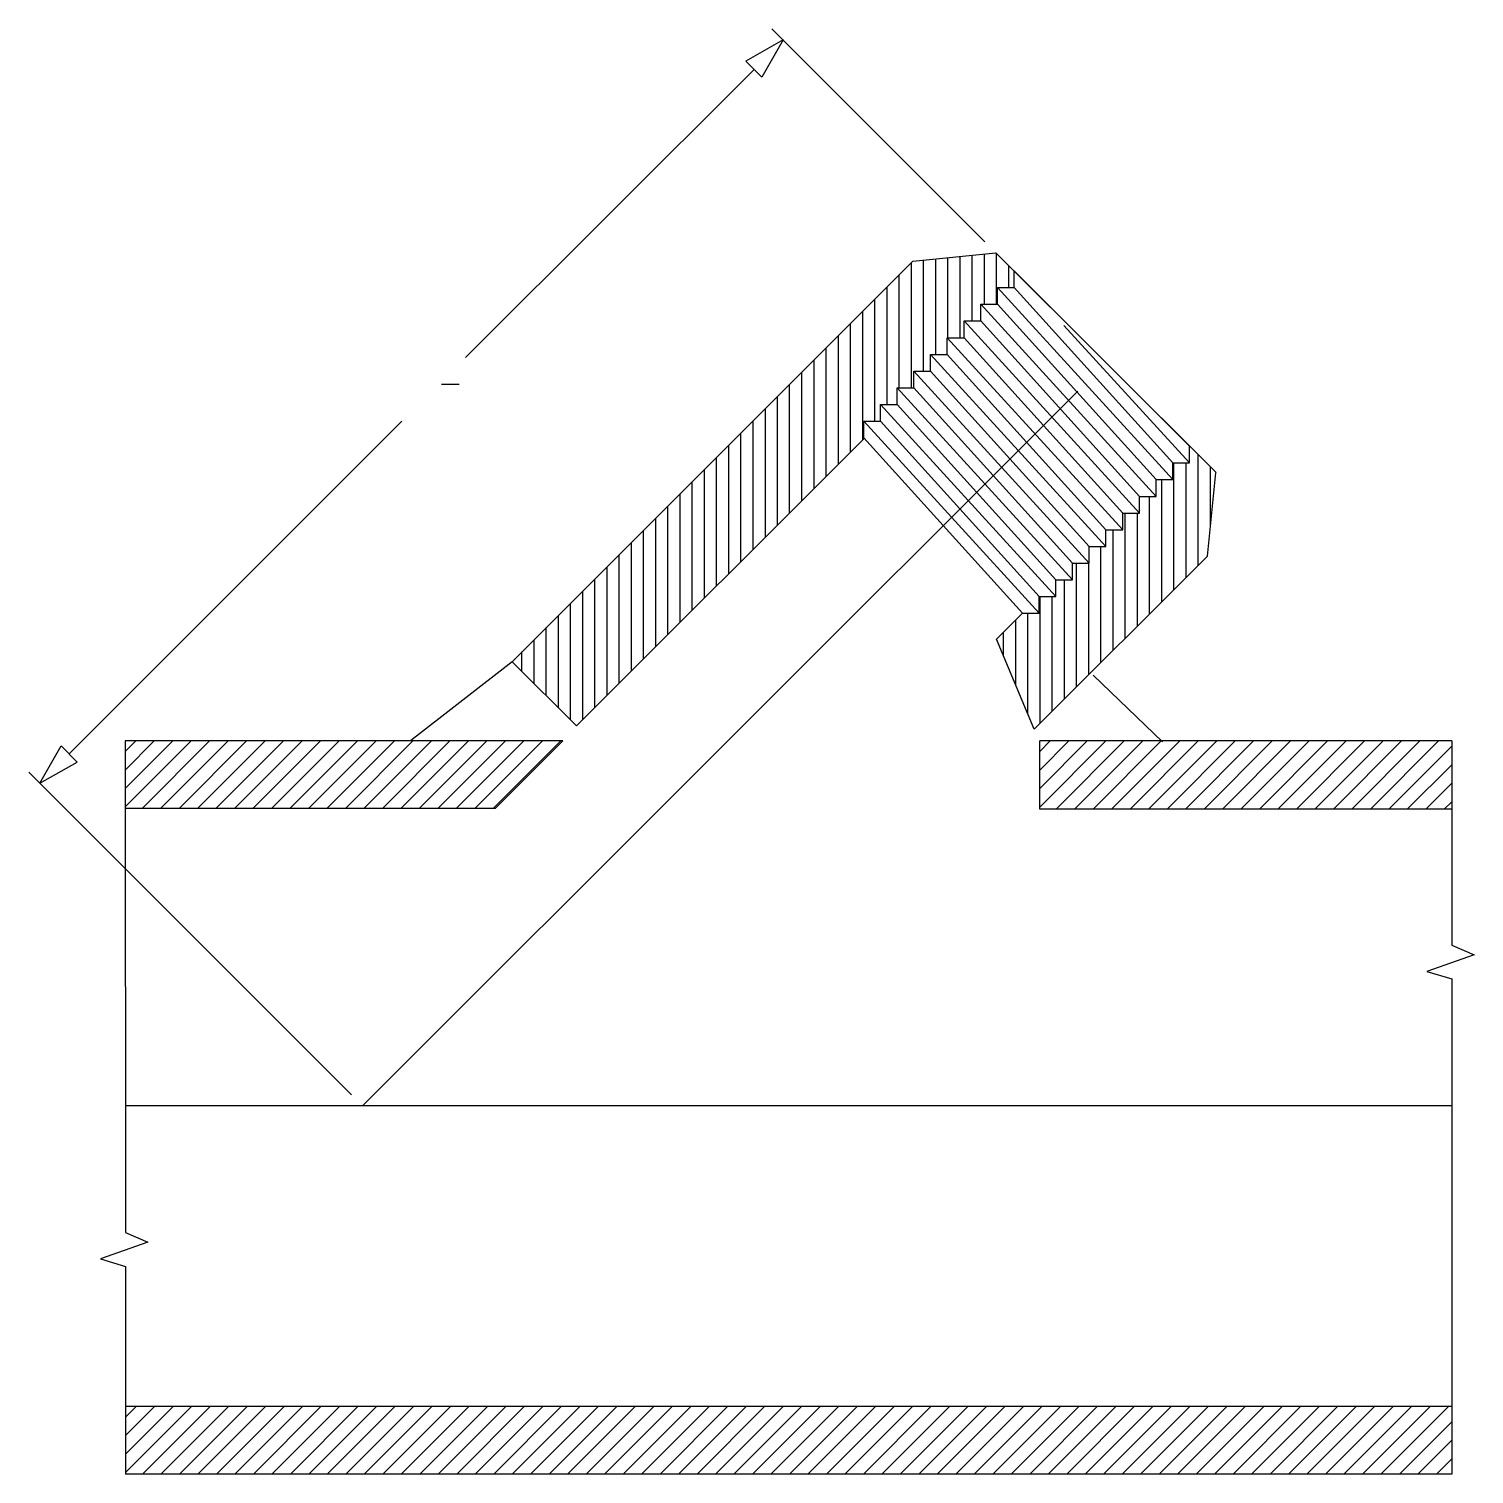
# Model space of a CAD drawing. Extents: x 490 to 1319, y 224 to 1053.
import ezdxf

# ---------------------------------------------------------------- set-up
doc = ezdxf.new("R2010")
doc.units = 0
doc.header["$MEASUREMENT"] = 0
doc.layers.add('1', color=7, linetype='CONTINUOUS')

msp = doc.modelspace()

# ---------------------------------------------------------------- linework, layer by layer
at = {"layer": '1', "color": 3, "linetype": 'Continuous'}
for p, q in [((922.95, 1046.57), (901.54, 1034.44)), ((922.95, 1046.57), (910.81, 1025.17)), ((1038.66, 930.83), (916.58, 1052.94)), ((740.77, 864.3), (906.26, 1029.73)), ((901.54, 1034.44), (910.81, 1025.17)), ((513.31, 636.9), (704.24, 827.78)), ((496.54, 620.14), (508.67, 641.54)), ((508.67, 641.54), (517.94, 632.27)), ((496.54, 620.14), (517.94, 632.27)), ((675.28, 441.32), (490.17, 626.5))]:
    msp.add_line(p, q, dxfattribs=at)
at = {"layer": '1', "color": 7, "linetype": 'Continuous'}
for p, q in [((997.37, 919.6), (1045.02, 924.47)), ((1171.38, 798.37), (1045.02, 924.47)), ((767.52, 689.84), (997.39, 919.6)), ((1156.16, 813.46), (1055.52, 914.09)), ((1055.52, 904.51), (1055.52, 914.09)), ((1045.94, 904.51), (1055.52, 904.51)), ((1045.94, 894.92), (1045.94, 904.51)), ((1055.52, 904.51), (1146.58, 803.87)), ((1036.35, 894.92), (1045.94, 894.92)), ((1036.35, 885.34), (1036.35, 894.92)), ((1136.99, 794.29), (1045.94, 894.92)), ((1026.77, 875.76), (1026.77, 885.34)), ((1026.77, 885.34), (1036.35, 885.34)), ((1036.35, 885.34), (1127.41, 784.7)), ((1017.19, 875.76), (1026.77, 875.76)), ((1017.19, 866.17), (1017.19, 875.76)), ((1117.82, 775.12), (1026.77, 875.76)), ((1007.6, 866.17), (1017.19, 866.17)), ((1007.6, 856.59), (1007.6, 866.17)), ((1017.19, 866.17), (1108.24, 765.53)), ((998.02, 847), (998.02, 856.59)), ((998.02, 856.59), (1007.6, 856.59)), ((1098.65, 755.95), (1007.6, 856.59)), ((988.43, 847), (998.02, 847)), ((988.43, 837.42), (988.43, 847)), ((998.02, 847), (1089.07, 746.37)), ((978.85, 827.83), (978.85, 837.42)), ((978.85, 837.42), (988.43, 837.42)), ((1079.48, 736.78), (988.43, 837.42)), ((1079.48, 736.78), (988.43, 837.42)), ((969.26, 818.25), (969.26, 827.83)), ((969.26, 827.83), (978.85, 827.83)), ((978.85, 827.83), (1069.9, 727.2)), ((804.48, 652.96), (969.32, 817.72)), ((1060.32, 717.61), (969.26, 818.25)), ((1156.16, 803.87), (1156.16, 813.46)), ((1146.58, 794.29), (1146.58, 803.87)), ((1146.58, 803.87), (1156.16, 803.87)), ((1166.4, 750.48), (1171.3, 798.13)), ((1136.99, 794.29), (1146.58, 794.29)), ((1136.99, 784.7), (1136.99, 794.29)), ((1127.41, 784.7), (1136.99, 784.7)), ((1127.41, 775.12), (1127.41, 784.7)), ((1117.82, 775.12), (1127.41, 775.12)), ((1117.82, 765.53), (1117.82, 775.12)), ((1108.24, 765.53), (1117.82, 765.53)), ((1108.24, 755.95), (1108.24, 765.53)), ((1098.65, 755.95), (1108.24, 755.95)), ((1098.65, 746.37), (1098.65, 755.95)), ((1067.07, 651.19), (1166.4, 750.48)), ((1089.07, 746.37), (1098.65, 746.37)), ((1089.07, 736.78), (1089.07, 746.37)), ((1079.48, 727.2), (1079.48, 736.78)), ((1079.48, 736.78), (1089.07, 736.78)), ((1079.48, 736.78), (1089.07, 736.78)), ((1069.9, 727.2), (1079.48, 727.2)), ((1069.9, 717.61), (1069.9, 727.2)), ((1045.49, 702.8), (1060.32, 717.61)), ((1060.32, 717.61), (1069.9, 717.61)), ((1067.07, 651.19), (1045.49, 702.8)), ((804.48, 652.96), (767.52, 689.84)), ((545.4, 644.34), (545.53, 362.26)), ((796.49, 644.34), (545.4, 644.34)), ((739.53, 644.34), (545.4, 644.34)), ((757.68, 605.54), (796.49, 644.34)), ((1306.61, 644.34), (1070.21, 644.34)), ((1070.21, 605.25), (1070.21, 644.34)), ((1306.61, 644.34), (1306.61, 527.22)), ((757.68, 605.54), (545.43, 605.54)), ((1306.61, 605.25), (1070.21, 605.25)), ((1306.61, 527.22), (1319.47, 521.71)), ((1319.47, 521.71), (1292.27, 512.11)), ((1292.27, 512.11), (1306.61, 507.81)), ((1306.61, 507.81), (1306.61, 223.66)), ((558.39, 356.75), (531.19, 347.15)), ((545.53, 362.26), (558.39, 356.75)), ((531.19, 347.15), (545.55, 342.84)), ((545.55, 342.84), (545.66, 223.66)), ((1306.61, 262.46), (545.64, 262.46)), ((1306.62, 223.66), (545.66, 223.66))]:
    msp.add_line(p, q, dxfattribs=at)
at = {"layer": '1', "color": 4, "linetype": 'Continuous'}
for p, q in [((1010.53, 866.17), (1010.53, 920.94)), ((1017.51, 875.76), (1017.51, 921.66)), ((1024.49, 875.76), (1024.49, 922.37)), ((1031.48, 885.34), (1031.48, 923.08)), ((1038.46, 894.92), (1038.46, 923.8)), ((1045.44, 894.92), (1045.44, 924.04)), ((996.56, 847), (996.56, 918.77)), ((1003.54, 856.59), (1003.54, 920.23)), ((1052.43, 904.51), (1052.43, 917.07)), ((982.59, 837.42), (982.59, 904.81)), ((989.58, 847), (989.58, 911.79)), ((1045.94, 904.51), (1146.58, 794.29)), ((975.61, 827.83), (975.61, 897.83)), ((968.62, 817.03), (968.62, 890.85)), ((1036.35, 894.92), (1136.99, 784.7)), ((961.64, 810.05), (961.64, 883.87)), ((1026.77, 885.34), (1127.41, 775.12)), ((1084.06, 882.84), (1156.16, 803.87)), ((954.66, 803.07), (954.66, 876.89)), ((1017.19, 875.76), (1117.82, 765.53)), ((940.69, 789.11), (940.69, 862.93)), ((947.67, 796.09), (947.67, 869.91)), ((1007.6, 866.17), (1108.24, 755.95)), ((933.71, 782.13), (933.71, 855.95)), ((998.02, 856.59), (1098.65, 746.37)), ((926.72, 775.15), (926.72, 848.97)), ((988.43, 847), (1089.07, 736.78)), ((681.64, 434.96), (1092.02, 845.15)), ((919.74, 768.17), (919.74, 841.99)), ((912.76, 761.18), (912.76, 835.01)), ((978.85, 837.42), (1079.48, 727.2)), ((898.79, 747.22), (898.79, 821.04)), ((905.77, 754.2), (905.77, 828.03)), ((969.26, 827.83), (1069.9, 717.61)), ((891.8, 740.24), (891.8, 814.06)), ((884.82, 733.26), (884.82, 807.08)), ((1161.22, 745.3), (1161.22, 808.51)), ((877.84, 726.28), (877.84, 800.1)), ((1147.25, 731.33), (1147.25, 803.87)), ((1154.23, 738.32), (1154.23, 803.87)), ((1168.2, 767.97), (1168.2, 801.54)), ((870.85, 719.3), (870.85, 793.12)), ((1140.26, 724.35), (1140.26, 794.29)), ((863.87, 712.32), (863.87, 786.14)), ((1133.28, 717.37), (1133.28, 784.7)), ((849.9, 698.36), (849.9, 772.18)), ((856.89, 705.34), (856.89, 779.16)), ((1119.31, 703.41), (1119.31, 775.12)), ((1126.3, 710.39), (1126.3, 775.12)), ((842.92, 691.38), (842.92, 765.2)), ((1112.33, 696.43), (1112.33, 765.53)), ((835.94, 684.4), (835.94, 758.22)), ((1105.35, 689.45), (1105.35, 755.95)), ((828.95, 677.42), (828.95, 751.24)), ((1091.38, 675.49), (1091.38, 746.37)), ((1098.36, 682.47), (1098.36, 746.37)), ((821.97, 670.44), (821.97, 744.26)), ((808, 656.48), (808, 730.3)), ((814.98, 663.46), (814.98, 737.28)), ((1084.4, 668.51), (1084.4, 736.78)), ((801.02, 656.41), (801.02, 723.32)), ((1070.43, 654.55), (1070.43, 727.2)), ((1077.41, 661.53), (1077.41, 727.2)), ((794.03, 663.38), (794.03, 716.34)), ((1056.46, 676.57), (1056.46, 713.76)), ((1063.45, 659.86), (1063.45, 717.61)), ((787.05, 670.35), (787.05, 709.36)), ((1049.48, 693.27), (1049.48, 706.78)), ((780.07, 677.32), (780.07, 702.38)), ((767.52, 689.84), (709.23, 644.34)), ((773.08, 684.29), (773.08, 695.4)), ((1100.93, 682.19), (1140.65, 643.77)), ((545.4, 638.26), (551.47, 644.34)), ((545.41, 627.66), (562.08, 644.34)), ((545.41, 617.06), (572.69, 644.34)), ((545.42, 606.46), (583.29, 644.34)), ((555.11, 605.54), (593.9, 644.34)), ((565.71, 605.54), (604.51, 644.34)), ((576.32, 605.54), (615.11, 644.34)), ((586.93, 605.54), (625.72, 644.34)), ((597.53, 605.54), (636.33, 644.34)), ((608.14, 605.54), (646.93, 644.34)), ((618.75, 605.54), (657.54, 644.34)), ((629.35, 605.54), (668.15, 644.34)), ((639.96, 605.54), (678.75, 644.34)), ((650.57, 605.54), (689.36, 644.34)), ((661.17, 605.54), (699.97, 644.34)), ((671.78, 605.54), (710.57, 644.34)), ((682.39, 605.54), (721.18, 644.34)), ((692.99, 605.54), (731.79, 644.34)), ((703.6, 605.54), (742.39, 644.34)), ((714.21, 605.54), (753, 644.34)), ((724.81, 605.54), (763.61, 644.34)), ((735.42, 605.54), (774.21, 644.34)), ((746.03, 605.54), (784.82, 644.34)), ((756.63, 605.54), (795.43, 644.34)), ((1070.21, 638.26), (1076.29, 644.34)), ((1070.21, 627.65), (1086.9, 644.34)), ((1070.21, 617.05), (1097.5, 644.34)), ((1070.21, 606.44), (1108.11, 644.34)), ((1079.63, 605.25), (1118.72, 644.34)), ((1090.23, 605.25), (1129.32, 644.34)), ((1100.84, 605.25), (1139.93, 644.34)), ((1111.45, 605.25), (1150.54, 644.34)), ((1122.05, 605.25), (1161.14, 644.34)), ((1132.66, 605.25), (1171.75, 644.34)), ((1143.27, 605.25), (1182.36, 644.34)), ((1153.87, 605.25), (1192.96, 644.34)), ((1164.48, 605.25), (1203.57, 644.34)), ((1175.09, 605.25), (1214.18, 644.34)), ((1185.69, 605.25), (1224.78, 644.34)), ((1196.3, 605.25), (1235.39, 644.34)), ((1206.91, 605.25), (1246, 644.34)), ((1217.51, 605.25), (1256.6, 644.34)), ((1228.12, 605.25), (1267.21, 644.34)), ((1238.73, 605.25), (1277.82, 644.34)), ((1249.33, 605.25), (1288.42, 644.34)), ((1259.94, 605.25), (1299.03, 644.34)), ((1270.55, 605.25), (1306.61, 641.31)), ((1281.15, 605.25), (1306.61, 630.7)), ((1291.76, 605.25), (1306.61, 620.09)), ((1302.37, 605.25), (1306.61, 609.49)), ((1306.61, 434.96), (545.4, 434.96)), ((545.63, 256.37), (551.72, 262.46)), ((545.64, 245.77), (562.32, 262.46)), ((545.65, 235.18), (572.93, 262.46)), ((545.66, 224.58), (583.54, 262.46)), ((555.35, 223.66), (594.14, 262.46)), ((565.96, 223.66), (604.75, 262.46)), ((576.56, 223.66), (615.36, 262.46)), ((587.17, 223.66), (625.96, 262.46)), ((597.78, 223.66), (636.57, 262.46)), ((608.38, 223.66), (647.18, 262.46)), ((618.99, 223.66), (657.78, 262.46)), ((629.6, 223.66), (668.39, 262.46)), ((640.2, 223.66), (679, 262.46)), ((650.81, 223.66), (689.6, 262.46)), ((661.42, 223.66), (700.21, 262.46)), ((672.02, 223.66), (710.82, 262.46)), ((682.63, 223.66), (721.42, 262.46)), ((693.24, 223.66), (732.03, 262.46)), ((703.84, 223.66), (742.64, 262.46)), ((714.45, 223.66), (753.24, 262.46)), ((725.06, 223.66), (763.85, 262.46)), ((735.66, 223.66), (774.46, 262.46)), ((746.27, 223.66), (785.06, 262.46)), ((756.88, 223.66), (795.67, 262.46)), ((767.48, 223.66), (806.28, 262.46)), ((778.09, 223.66), (816.88, 262.46)), ((788.7, 223.66), (827.49, 262.46)), ((799.3, 223.66), (838.1, 262.46)), ((809.91, 223.66), (848.7, 262.46)), ((820.52, 223.66), (859.31, 262.46)), ((831.12, 223.66), (869.92, 262.46)), ((841.73, 223.66), (880.52, 262.46)), ((852.34, 223.66), (891.13, 262.46)), ((862.94, 223.66), (901.74, 262.46)), ((873.55, 223.66), (912.34, 262.46)), ((884.16, 223.66), (922.95, 262.46)), ((894.76, 223.66), (933.56, 262.46)), ((905.37, 223.66), (944.16, 262.46)), ((915.98, 223.66), (954.77, 262.46)), ((926.58, 223.66), (965.38, 262.46)), ((937.19, 223.66), (975.98, 262.46)), ((947.8, 223.66), (986.59, 262.46)), ((958.4, 223.66), (997.2, 262.46)), ((969.01, 223.66), (1007.8, 262.46)), ((979.62, 223.66), (1018.41, 262.46)), ((990.22, 223.66), (1029.02, 262.46)), ((1000.83, 223.66), (1039.62, 262.46)), ((1011.44, 223.66), (1050.23, 262.46)), ((1022.04, 223.66), (1060.84, 262.46)), ((1032.65, 223.66), (1071.44, 262.46)), ((1043.26, 223.66), (1082.05, 262.46)), ((1053.86, 223.66), (1092.65, 262.46)), ((1064.47, 223.66), (1103.26, 262.46)), ((1075.07, 223.66), (1113.87, 262.46)), ((1085.68, 223.66), (1124.47, 262.46)), ((1096.29, 223.66), (1135.08, 262.46)), ((1106.89, 223.66), (1145.69, 262.46)), ((1117.5, 223.66), (1156.29, 262.46)), ((1128.11, 223.66), (1166.9, 262.46)), ((1138.71, 223.66), (1177.51, 262.46)), ((1149.32, 223.66), (1188.11, 262.46)), ((1159.93, 223.66), (1198.72, 262.46)), ((1170.53, 223.66), (1209.33, 262.46)), ((1181.14, 223.66), (1219.93, 262.46)), ((1191.75, 223.66), (1230.54, 262.46)), ((1202.35, 223.66), (1241.15, 262.46)), ((1212.96, 223.66), (1251.75, 262.46)), ((1223.57, 223.66), (1262.36, 262.46)), ((1234.17, 223.66), (1272.97, 262.46)), ((1244.78, 223.66), (1283.57, 262.46)), ((1255.39, 223.66), (1294.18, 262.46)), ((1265.99, 223.66), (1304.79, 262.46)), ((1276.6, 223.66), (1306.61, 253.67)), ((1287.21, 223.66), (1306.61, 243.06)), ((1297.81, 223.66), (1306.61, 232.46))]:
    msp.add_line(p, q, dxfattribs=at)
at = {"layer": '1', "color": 5, "linetype": 'Continuous'}
msp.add_line((726.98, 849.16), (736.98, 849.16), dxfattribs=at)

doc.saveas('drawing.dxf')
